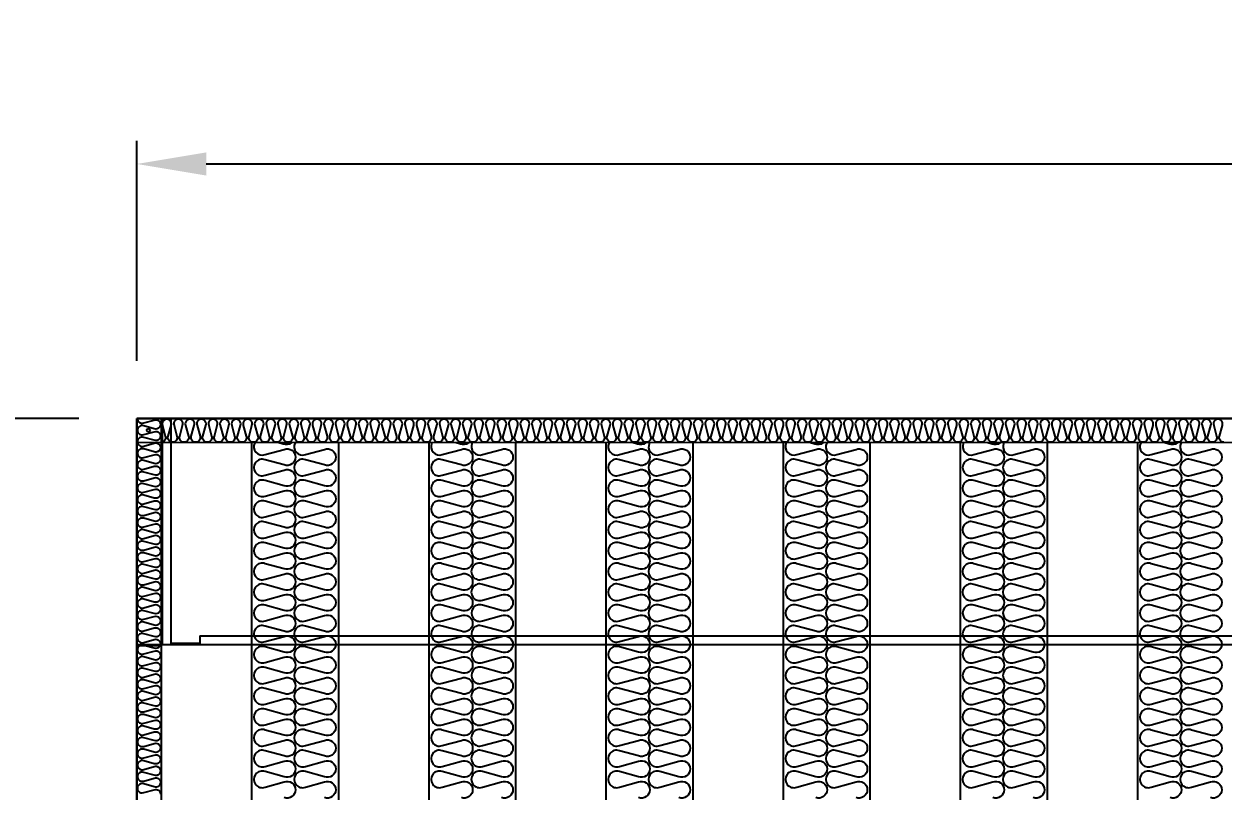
# Model space of a CAD drawing. Header units: millimetres. Extents: x 2197 to 34309, y 1850 to 24558.
# Drawn here: x 5414 to 7484, y 12615 to 13940 of the extents above; entities that cross this region are included whole.
import ezdxf

# ---------------------------------------------------------------- set-up
doc = ezdxf.new("R2010")
doc.units = ezdxf.units.MM
doc.linetypes.add('HIDDEN', pattern=[0.375, 0.25, -0.125])
for name, color, linetype in [('SMS', 220, 'Continuous'), ('냉각탑_dim', 1, 'Continuous'), ('숨은선', 5, 'HIDDEN')]:
    doc.layers.add(name, color=color, linetype=linetype)
doc.styles.add('HY울릉도L', font='')
doc.styles.get('HY울릉도L').set_extended_font_data('HY울릉도L')
doc.dimstyles.new('성지DIM', dxfattribs={"dimtxt": 3.5, "dimasz": 3, "dimexe": 1, "dimexo": 2.5, "dimgap": 2, "dimtad": 1, "dimdec": 0, "dimzin": 3, "dimdsep": 46, "dimtxsty": 'HY울릉도L', "dimblk": 'ARCHTICK', "dimcen": -2, "dimclrd": 256, "dimclre": 256, "dimclrt": 7, "dimadec": 0, "dimazin": 0, "dimtfac": 1, "dimtdec": 0, "dimtofl": 0, "dimtmove": 0, "dimatfit": 3, "dimfxl": 1, "dimtolj": 1, "dimtzin": 0, "dimlwe": -1, "dimarcsym": 0})

# ---------------------------------------------------------------- blocks, each defined once
blk = doc.blocks.new('*D795')
at = {"layer": 'Defpoints', "color": 0, "transparency": 16777216}
for p in [(5608.6, 13257.9), (4963.9, 9657.9), (5608.6, 9657.9)]:
    blk.add_point(p, dxfattribs=at)
at = {"layer": '냉각탑_dim', "transparency": 16777216}
for p, q in [((5508.6, 13257.9), (4923.9, 13257.9)), ((5508.6, 9657.9), (4923.9, 9657.9))]:
    blk.add_line(p, q, dxfattribs=at)
at = {"layer": '냉각탑_dim', "lineweight": -2, "transparency": 16777216}
blk.add_line((4963.9, 13137.9), (4963.9, 9777.9), dxfattribs=at)
at = {"layer": '냉각탑_dim', "transparency": 16777216}
for points in [[(4943.9, 13137.9), (4983.9, 13137.9), (4963.9, 13257.9)], [(4943.9, 9777.9), (4983.9, 9777.9), (4963.9, 9657.9)]]:
    blk.add_solid(points, dxfattribs=at)
at = {"layer": '냉각탑_dim', "color": 7, "transparency": 16777216, "insert": (4813.9, 11457.9), "char_height": 140, "attachment_point": 5, "rotation": 90, "style": 'HY울릉도L'}
blk.add_mtext('\\A1;3600', dxfattribs=at)
blk = doc.blocks.new('*D799')
at = {"layer": 'Defpoints', "color": 0, "transparency": 16777216}
for p in [(3937.5, 13257.9), (5608.6, 13257.9), (5458.6, 8907.9)]:
    blk.add_point(p, dxfattribs=at)
at = {"layer": '냉각탑_dim', "transparency": 16777216}
for p, q in [((5508.6, 13257.9), (3897.5, 13257.9)), ((5358.6, 8907.9), (3897.5, 8907.9))]:
    blk.add_line(p, q, dxfattribs=at)
at = {"layer": '냉각탑_dim', "lineweight": -2, "transparency": 16777216}
blk.add_line((3937.5, 9027.9), (3937.5, 13137.9), dxfattribs=at)
at = {"layer": '냉각탑_dim', "transparency": 16777216}
for points in [[(3917.5, 13137.9), (3957.5, 13137.9), (3937.5, 13257.9)], [(3917.5, 9027.9), (3957.5, 9027.9), (3937.5, 8907.9)]]:
    blk.add_solid(points, dxfattribs=at)
at = {"layer": '냉각탑_dim', "color": 7, "transparency": 16777216, "insert": (3787.5, 11082.9), "char_height": 140, "attachment_point": 5, "rotation": 90, "style": 'HY울릉도L'}
blk.add_mtext('\\A1;4350', dxfattribs=at)
blk = doc.blocks.new('*D800')
at = {"layer": 'Defpoints', "color": 0, "transparency": 16777216}
for p in [(9808.6, 13697.8), (5608.6, 13257.9), (9808.6, 13257.9)]:
    blk.add_point(p, dxfattribs=at)
at = {"layer": '냉각탑_dim', "transparency": 16777216}
for p, q in [((5608.6, 13357.9), (5608.6, 13737.8)), ((9808.6, 13357.9), (9808.6, 13737.8))]:
    blk.add_line(p, q, dxfattribs=at)
at = {"layer": '냉각탑_dim', "lineweight": -2, "transparency": 16777216}
blk.add_line((5728.6, 13697.8), (9688.6, 13697.8), dxfattribs=at)
at = {"layer": '냉각탑_dim', "transparency": 16777216}
for points in [[(5728.6, 13717.8), (5728.6, 13677.8), (5608.6, 13697.8)], [(9688.6, 13717.8), (9688.6, 13677.8), (9808.6, 13697.8)]]:
    blk.add_solid(points, dxfattribs=at)
at = {"layer": '냉각탑_dim', "color": 7, "transparency": 16777216, "insert": (7708.6, 13847.8), "char_height": 140, "attachment_point": 5, "style": 'HY울릉도L'}
blk.add_mtext('\\A1;4200', dxfattribs=at)
blk = doc.blocks.new('3')
for p, q in [((5608.6, 13257.9), (5650.6, 13257.9)), ((5608.6, 13257.9), (5608.6, 12867.9)), ((8363.6, 13257.9), (5608.6, 13257.9)), ((5608.6, 13257.9), (5608.6, 9657.9)), ((5650.6, 13257.9), (5650.6, 12867.9)), ((5652.6, 13257.9), (9808.6, 13257.9)), ((5652.6, 13257.9), (5652.6, 12867.9)), ((5667.6, 13257.9), (5667.6, 12867.9)), ((5608.6, 13217.1), (9808.6, 13215.9)), ((5717.6, 12882.9), (9808.6, 12882.9)), ((5717.6, 12882.9), (5717.6, 12867.9)), ((5608.6, 12867.9), (5650.6, 12867.9)), ((5608.6, 12865.9), (5650.6, 12865.9)), ((5608.6, 12865.9), (5608.6, 10159.9)), ((5650.6, 12865.9), (5650.6, 10159.9)), ((5652.6, 12867.9), (9808.6, 12867.9)), ((5667.6, 12869.9), (5717.6, 12869.9))]:
    blk.add_line(p, q)
at = {"color": 7}
for p, q in [((5608.6, 13257.9), (8363.6, 13257.9)), ((5608.6, 13257.9), (5608.6, 9657.9)), ((5650.6, 13257.9), (5650.6, 9737.9)), ((5806.6, 13215.9), (5806.6, 9737.9)), ((5956.6, 13215.9), (5956.6, 9737.9)), ((6112.6, 13215.9), (6112.6, 9737.9)), ((6262.6, 13215.9), (6262.6, 9737.9)), ((6418.6, 13215.9), (6418.6, 9737.9)), ((6568.6, 13215.9), (6568.6, 9737.9)), ((6724.6, 13215.9), (6724.6, 9737.9)), ((6874.6, 13215.9), (6874.6, 9737.9)), ((7030.6, 13215.9), (7030.6, 9737.9)), ((7180.6, 13215.9), (7180.6, 9737.9)), ((7336.6, 13215.9), (7336.6, 9737.9))]:
    blk.add_line(p, q, dxfattribs=at)
at = {"ltscale": 500, "elevation": 0}
blk.add_lwpolyline([(5608.6, 13257.9), (9808.6, 13257.9), (9808.6, 9657.9), (5608.6, 9657.9)], close=True, dxfattribs=at)
blk.add_circle((5628.6, 13237.9), 3)
at = {"layer": 'SMS', "color": 5, "elevation": 0}
for points in [[(5609.6, 13257.9, 0.001715), (5609.6, 13257.9, 0.524856), (5620.4, 13250.4), (5638.7, 13255.4, -1.449198), (5638.7, 13240.5), (5620.4, 13245.4, 0.524856), (5609.6, 13237.9, 0.524856), (5620.4, 13230.5), (5638.7, 13235.4, -1.449198), (5638.7, 13220.5), (5620.4, 13225.4, 0.524856), (5609.6, 13218, 0.524856), (5620.4, 13210.5), (5638.7, 13215.5, -1.449198), (5638.7, 13200.6), (5620.4, 13205.5, 0.524856), (5609.6, 13198, 0.417249), (5617.7, 13190.1)], [(6077.3, 13256.7, 0.446849), (6071.8, 13246.2), (6076.8, 13227.9, -0.524856), (6069.3, 13217.1, -0.524856), (6061.8, 13227.9), (6066.8, 13246.2, 1.449198), (6051.9, 13246.2), (6056.8, 13227.9, -0.524856), (6049.4, 13217.1, -0.524856), (6041.9, 13227.9), (6046.8, 13246.2, 1.449198), (6031.9, 13246.2), (6036.9, 13227.9, -0.524856), (6029.4, 13217.1, -0.524856), (6021.9, 13227.9), (6026.9, 13246.2, 1.449198), (6012, 13246.2), (6016.9, 13227.9, -0.524856), (6009.5, 13217.1, -0.524856), (6002, 13227.9), (6006.9, 13246.2, 1.449198), (5992, 13246.2), (5997, 13227.9, -0.524856), (5989.5, 13217.1, -0.524856), (5982, 13227.9), (5987, 13246.2, 1.449198), (5972.1, 13246.2), (5977, 13227.9, -0.524856), (5969.6, 13217.1, -0.524856), (5962.1, 13227.9), (5967, 13246.2, 1.449198), (5952.1, 13246.2), (5957.1, 13227.9, -0.524856), (5949.6, 13217.1, -0.524856), (5942.1, 13227.9), (5947.1, 13246.2, 1.449198), (5932.2, 13246.2), (5937.1, 13227.9, -0.524856), (5929.7, 13217.1, -0.524856), (5922.2, 13227.9), (5927.1, 13246.2, 1.449198), (5912.2, 13246.2), (5917.2, 13227.9, -0.524856), (5909.7, 13217.1, -0.524856), (5902.2, 13227.9), (5907.2, 13246.2, 1.449198), (5892.3, 13246.2), (5897.2, 13227.9, -0.524856), (5889.8, 13217.1, -0.524856), (5882.3, 13227.9), (5887.2, 13246.2, 1.449198), (5872.3, 13246.2), (5877.3, 13227.9, -0.524856), (5869.8, 13217.1, -0.524856), (5862.3, 13227.9), (5867.3, 13246.2, 1.449198), (5852.4, 13246.2), (5857.3, 13227.9, -0.524856), (5849.9, 13217.1, -0.524856), (5842.4, 13227.9), (5847.3, 13246.2, 1.449198), (5832.4, 13246.2), (5837.4, 13227.9, -0.524856), (5829.9, 13217.1, -0.524856), (5822.4, 13227.9), (5827.4, 13246.2, 1.449198), (5812.5, 13246.2), (5817.4, 13227.9, -0.524856), (5810, 13217.1, -0.524856), (5802.5, 13227.9), (5807.4, 13246.2, 1.449198), (5792.5, 13246.2), (5797.5, 13227.9, -0.524856), (5790, 13217.1, -0.524856), (5782.5, 13227.9), (5787.5, 13246.2, 1.449198), (5772.6, 13246.2), (5777.5, 13227.9, -0.524856), (5770.1, 13217.1, -0.524856), (5762.6, 13227.9), (5767.5, 13246.2, 1.449198), (5752.6, 13246.2), (5757.6, 13227.9, -0.524856), (5750.1, 13217.1, -0.524856), (5742.6, 13227.9), (5747.6, 13246.2, 1.449198), (5732.7, 13246.2), (5737.6, 13227.9, -0.524856), (5730.2, 13217.1, -0.524856), (5722.7, 13227.9), (5727.6, 13246.2, 1.449198), (5712.7, 13246.2), (5717.7, 13227.9, -0.524856), (5710.2, 13217.1, -0.524856), (5702.7, 13227.9), (5707.7, 13246.2, 1.449198), (5692.8, 13246.2), (5697.7, 13227.9, -0.524856), (5690.3, 13217.1, -0.524856), (5682.8, 13227.9), (5687.7, 13246.2, 1.449198), (5672.8, 13246.2), (5677.8, 13227.9, -0.524856), (5670.3, 13217.1, -0.524856), (5662.8, 13227.9), (5667.8, 13246.2, 1.449198), (5652.9, 13246.2), (5657.8, 13227.9, -0.513728), (5650.6, 13217.1, -0.513728)], [(6655.8, 13256.7, 0.446849), (6650.4, 13246.2), (6655.3, 13227.9, -0.524856), (6647.9, 13217.1, -0.524856), (6640.4, 13227.9), (6645.3, 13246.2, 1.449198), (6630.4, 13246.2), (6635.4, 13227.9, -0.524856), (6627.9, 13217.1, -0.524856), (6620.4, 13227.9), (6625.4, 13246.2, 1.449198), (6610.5, 13246.2), (6615.4, 13227.9, -0.524856), (6608, 13217.1, -0.524856), (6600.5, 13227.9), (6605.4, 13246.2, 1.449198), (6590.5, 13246.2), (6595.5, 13227.9, -0.524856), (6588, 13217.1, -0.524856), (6580.5, 13227.9), (6585.5, 13246.2, 1.449198), (6570.6, 13246.2), (6575.5, 13227.9, -0.524856), (6568.1, 13217.1, -0.524856), (6560.6, 13227.9), (6565.5, 13246.2, 1.449198), (6550.6, 13246.2), (6555.6, 13227.9, -0.524856), (6548.1, 13217.1, -0.524856), (6540.6, 13227.9), (6545.6, 13246.2, 1.449198), (6530.7, 13246.2), (6535.6, 13227.9, -0.524856), (6528.2, 13217.1, -0.524856), (6520.7, 13227.9), (6525.6, 13246.2, 1.449198), (6510.7, 13246.2), (6515.7, 13227.9, -0.524856), (6508.2, 13217.1, -0.524856), (6500.7, 13227.9), (6505.7, 13246.2, 1.449198), (6490.8, 13246.2), (6495.7, 13227.9, -0.524856), (6488.3, 13217.1, -0.524856), (6480.8, 13227.9), (6485.7, 13246.2, 1.449198), (6470.8, 13246.2), (6475.8, 13227.9, -0.524856), (6468.3, 13217.1, -0.524856), (6460.8, 13227.9), (6465.8, 13246.2, 1.449198), (6450.9, 13246.2), (6455.8, 13227.9, -0.524856), (6448.4, 13217.1, -0.524856), (6440.9, 13227.9), (6445.8, 13246.2, 1.449198), (6430.9, 13246.2), (6435.9, 13227.9, -0.524856), (6428.4, 13217.1, -0.524856), (6420.9, 13227.9), (6425.9, 13246.2, 1.449198), (6411, 13246.2), (6415.9, 13227.9, -0.524856), (6408.5, 13217.1, -0.524856), (6401, 13227.9), (6405.9, 13246.2, 1.449198), (6391, 13246.2), (6396, 13227.9, -0.524856), (6388.5, 13217.1, -0.524856), (6381, 13227.9), (6386, 13246.2, 1.449198), (6371.1, 13246.2), (6376, 13227.9, -0.524856), (6368.6, 13217.1, -0.524856), (6361.1, 13227.9), (6366, 13246.2, 1.449198), (6351.1, 13246.2), (6356.1, 13227.9, -0.524856), (6348.6, 13217.1, -0.524856), (6341.1, 13227.9), (6346.1, 13246.2, 1.449198), (6331.2, 13246.2), (6336.1, 13227.9, -0.524856), (6328.7, 13217.1, -0.524856), (6321.2, 13227.9), (6326.1, 13246.2, 1.449198), (6311.2, 13246.2), (6316.2, 13227.9, -0.524856), (6308.7, 13217.1, -0.524856), (6301.2, 13227.9), (6306.2, 13246.2, 1.449198), (6291.3, 13246.2), (6296.2, 13227.9, -0.524856), (6288.8, 13217.1, -0.524856), (6281.3, 13227.9), (6286.2, 13246.2, 1.449198), (6271.3, 13246.2), (6276.3, 13227.9, -0.524856), (6268.8, 13217.1, -0.524856), (6261.3, 13227.9), (6266.3, 13246.2, 1.449198), (6251.4, 13246.2), (6256.3, 13227.9, -0.524856), (6248.9, 13217.1, -0.524856), (6241.4, 13227.9), (6246.3, 13246.2, 1.449198), (6231.4, 13246.2), (6236.4, 13227.9, -0.524856), (6228.9, 13217.1, -0.524856), (6221.4, 13227.9), (6226.4, 13246.2, 1.449198), (6211.5, 13246.2), (6216.4, 13227.9, -0.524856), (6209, 13217.1, -0.524856), (6201.5, 13227.9), (6206.4, 13246.2, 1.449198), (6191.5, 13246.2), (6196.5, 13227.9, -0.524856), (6189, 13217.1, -0.524856), (6181.5, 13227.9), (6186.5, 13246.2, 1.449198), (6171.6, 13246.2), (6176.5, 13227.9, -0.524856), (6169.1, 13217.1, -0.524856), (6161.6, 13227.9), (6166.5, 13246.2, 1.449198), (6151.6, 13246.2), (6156.6, 13227.9, -0.524856), (6149.1, 13217.1, -0.524856), (6141.6, 13227.9), (6146.6, 13246.2, 1.449198), (6131.7, 13246.2), (6136.6, 13227.9, -0.524856), (6129.2, 13217.1, -0.524856), (6121.7, 13227.9), (6126.6, 13246.2, 1.449198), (6111.7, 13246.2), (6116.7, 13227.9, -0.524856), (6109.2, 13217.1, -0.524856), (6101.7, 13227.9), (6106.7, 13246.2, 1.449198), (6091.8, 13246.2), (6096.7, 13227.9, -0.524856), (6089.3, 13217.1, -0.524856), (6081.8, 13227.9), (6086.7, 13246.2, 1.449198), (6071.8, 13246.2), (6076.8, 13227.9, -0.524856), (6069.3, 13217.1, -0.417249), (6061.3, 13225.1)], [(7234.4, 13256.7, 0.446849), (7228.9, 13246.2), (7233.9, 13227.9, -0.524856), (7226.4, 13217.1, -0.524856), (7218.9, 13227.9), (7223.9, 13246.2, 1.449198), (7209, 13246.2), (7213.9, 13227.9, -0.524856), (7206.5, 13217.1, -0.524856), (7199, 13227.9), (7203.9, 13246.2, 1.449198), (7189, 13246.2), (7194, 13227.9, -0.524856), (7186.5, 13217.1, -0.524856), (7179, 13227.9), (7184, 13246.2, 1.449198), (7169.1, 13246.2), (7174, 13227.9, -0.524856), (7166.6, 13217.1, -0.524856), (7159.1, 13227.9), (7164, 13246.2, 1.449198), (7149.1, 13246.2), (7154.1, 13227.9, -0.524856), (7146.6, 13217.1, -0.524856), (7139.1, 13227.9), (7144.1, 13246.2, 1.449198), (7129.2, 13246.2), (7134.1, 13227.9, -0.524856), (7126.7, 13217.1, -0.524856), (7119.2, 13227.9), (7124.1, 13246.2, 1.449198), (7109.2, 13246.2), (7114.2, 13227.9, -0.524856), (7106.7, 13217.1, -0.524856), (7099.2, 13227.9), (7104.2, 13246.2, 1.449198), (7089.3, 13246.2), (7094.2, 13227.9, -0.524856), (7086.8, 13217.1, -0.524856), (7079.3, 13227.9), (7084.2, 13246.2, 1.449198), (7069.3, 13246.2), (7074.3, 13227.9, -0.524856), (7066.8, 13217.1, -0.524856), (7059.3, 13227.9), (7064.3, 13246.2, 1.449198), (7049.4, 13246.2), (7054.3, 13227.9, -0.524856), (7046.9, 13217.1, -0.524856), (7039.4, 13227.9), (7044.3, 13246.2, 1.449198), (7029.4, 13246.2), (7034.4, 13227.9, -0.524856), (7026.9, 13217.1, -0.524856), (7019.4, 13227.9), (7024.4, 13246.2, 1.449198), (7009.5, 13246.2), (7014.4, 13227.9, -0.524856), (7007, 13217.1, -0.524856), (6999.5, 13227.9), (7004.4, 13246.2, 1.449198), (6989.5, 13246.2), (6994.5, 13227.9, -0.524856), (6987, 13217.1, -0.524856), (6979.5, 13227.9), (6984.5, 13246.2, 1.449198), (6969.6, 13246.2), (6974.5, 13227.9, -0.524856), (6967.1, 13217.1, -0.524856), (6959.6, 13227.9), (6964.5, 13246.2, 1.449198), (6949.6, 13246.2), (6954.6, 13227.9, -0.524856), (6947.1, 13217.1, -0.524856), (6939.6, 13227.9), (6944.6, 13246.2, 1.449198), (6929.7, 13246.2), (6934.6, 13227.9, -0.524856), (6927.2, 13217.1, -0.524856), (6919.7, 13227.9), (6924.6, 13246.2, 1.449198), (6909.7, 13246.2), (6914.7, 13227.9, -0.524856), (6907.2, 13217.1, -0.524856), (6899.7, 13227.9), (6904.7, 13246.2, 1.449198), (6889.8, 13246.2), (6894.7, 13227.9, -0.524856), (6887.3, 13217.1, -0.524856), (6879.8, 13227.9), (6884.7, 13246.2, 1.449198), (6869.8, 13246.2), (6874.8, 13227.9, -0.524856), (6867.3, 13217.1, -0.524856), (6859.8, 13227.9), (6864.8, 13246.2, 1.449198), (6849.9, 13246.2), (6854.8, 13227.9, -0.524856), (6847.4, 13217.1, -0.524856), (6839.9, 13227.9), (6844.8, 13246.2, 1.449198), (6829.9, 13246.2), (6834.9, 13227.9, -0.524856), (6827.4, 13217.1, -0.524856), (6819.9, 13227.9), (6824.9, 13246.2, 1.449198), (6810, 13246.2), (6814.9, 13227.9, -0.524856), (6807.5, 13217.1, -0.524856), (6800, 13227.9), (6804.9, 13246.2, 1.449198), (6790, 13246.2), (6795, 13227.9, -0.524856), (6787.5, 13217.1, -0.524856), (6780, 13227.9), (6785, 13246.2, 1.449198), (6770.1, 13246.2), (6775, 13227.9, -0.524856), (6767.6, 13217.1, -0.524856), (6760.1, 13227.9), (6765, 13246.2, 1.449198), (6750.1, 13246.2), (6755.1, 13227.9, -0.524856), (6747.6, 13217.1, -0.524856), (6740.1, 13227.9), (6745.1, 13246.2, 1.449198), (6730.2, 13246.2), (6735.1, 13227.9, -0.524856), (6727.7, 13217.1, -0.524856), (6720.2, 13227.9), (6725.1, 13246.2, 1.449198), (6710.2, 13246.2), (6715.2, 13227.9, -0.524856), (6707.7, 13217.1, -0.524856), (6700.2, 13227.9), (6705.2, 13246.2, 1.449198), (6690.3, 13246.2), (6695.2, 13227.9, -0.524856), (6687.8, 13217.1, -0.524856), (6680.3, 13227.9), (6685.2, 13246.2, 1.449198), (6670.3, 13246.2), (6675.3, 13227.9, -0.524856), (6667.8, 13217.1, -0.524856), (6660.3, 13227.9), (6665.3, 13246.2, 1.449198), (6650.4, 13246.2), (6655.3, 13227.9, -0.524856), (6647.9, 13217.1, -0.417249), (6639.9, 13225.1)], [(7485.8, 13217.1, -0.524856), (7478.3, 13227.9), (7483.2, 13246.2, 1.449198), (7468.3, 13246.2), (7473.3, 13227.9, -0.524856), (7465.8, 13217.1, -0.524856), (7458.3, 13227.9), (7463.3, 13246.2, 1.449198), (7448.4, 13246.2), (7453.3, 13227.9, -0.524856), (7445.9, 13217.1, -0.524856), (7438.4, 13227.9), (7443.3, 13246.2, 1.449198), (7428.4, 13246.2), (7433.4, 13227.9, -0.524856), (7425.9, 13217.1, -0.524856), (7418.4, 13227.9), (7423.4, 13246.2, 1.449198), (7408.5, 13246.2), (7413.4, 13227.9, -0.524856), (7406, 13217.1, -0.524856), (7398.5, 13227.9), (7403.4, 13246.2, 1.449198), (7388.5, 13246.2), (7393.5, 13227.9, -0.524856), (7386, 13217.1, -0.524856), (7378.5, 13227.9), (7383.5, 13246.2, 1.449198), (7368.6, 13246.2), (7373.5, 13227.9, -0.524856), (7366.1, 13217.1, -0.524856), (7358.6, 13227.9), (7363.5, 13246.2, 1.449198), (7348.6, 13246.2), (7353.6, 13227.9, -0.524856), (7346.1, 13217.1, -0.524856), (7338.6, 13227.9), (7343.6, 13246.2, 1.449198), (7328.7, 13246.2), (7333.6, 13227.9, -0.524856), (7326.2, 13217.1, -0.524856), (7318.7, 13227.9), (7323.6, 13246.2, 1.449198), (7308.7, 13246.2), (7313.7, 13227.9, -0.524856), (7306.2, 13217.1, -0.524856), (7298.7, 13227.9), (7303.7, 13246.2, 1.449198), (7288.8, 13246.2), (7293.7, 13227.9, -0.524856), (7286.3, 13217.1, -0.524856), (7278.8, 13227.9), (7283.7, 13246.2, 1.449198), (7268.8, 13246.2), (7273.8, 13227.9, -0.524856), (7266.3, 13217.1, -0.524856), (7258.8, 13227.9), (7263.8, 13246.2, 1.449198), (7248.9, 13246.2), (7253.8, 13227.9, -0.524856), (7246.4, 13217.1, -0.524856), (7238.9, 13227.9), (7243.8, 13246.2, 1.449198), (7228.9, 13246.2), (7233.9, 13227.9, -0.524856), (7226.4, 13217.1, -0.417249), (7218.4, 13225.1)], [(5812.2, 13215.9, 0.686718), (5830.1, 13196), (5863, 13204.9, -0.524856), (5882.5, 13191.4, -0.524856), (5863, 13178), (5830.1, 13186.9, 1.449198), (5830.1, 13160.1), (5863, 13169, -0.524856), (5882.5, 13155.5, -0.524856), (5863, 13142.1), (5830.1, 13151, 1.449198), (5830.1, 13124.1), (5863, 13133, -0.524856), (5882.5, 13119.6, -0.524856), (5863, 13106.2), (5830.1, 13115.1, 1.449198), (5830.1, 13088.2), (5863, 13097.1, -0.524856), (5882.5, 13083.7, -0.524856), (5863, 13070.3), (5830.1, 13079.2, 1.449198), (5830.1, 13052.3), (5863, 13061.2, -0.524856), (5882.5, 13047.8, -0.524856), (5863, 13034.4), (5830.1, 13043.3, 1.449198), (5830.1, 13016.4), (5863, 13025.3, -0.524856), (5882.5, 13011.9, -0.524856), (5863, 12998.5), (5830.1, 13007.4, 1.449198), (5830.1, 12980.5), (5863, 12989.4, -0.524856), (5882.5, 12976, -0.524856), (5863, 12962.5), (5830.1, 12971.5, 1.449198), (5830.1, 12944.6), (5863, 12953.5, -0.524856), (5882.5, 12940.1, -0.524856), (5863, 12926.6), (5830.1, 12935.5, 1.449198), (5830.1, 12908.7), (5863, 12917.6, -0.524856), (5882.5, 12904.2, -0.524856), (5863, 12890.7), (5830.1, 12899.6, 1.449198), (5830.1, 12872.8), (5863, 12881.7, -0.524856), (5882.5, 12868.2, -0.524856), (5863, 12854.8), (5830.1, 12863.7, 1.449198), (5830.1, 12836.9), (5863, 12845.8, -0.524856), (5882.5, 12832.3, -0.524856), (5863, 12818.9), (5830.1, 12827.8, 1.449198), (5830.1, 12801), (5863, 12809.9, -0.524856), (5882.5, 12796.4, -0.524856), (5863, 12783), (5830.1, 12791.9, 1.449198), (5830.1, 12765), (5863, 12773.9, -0.524856), (5882.5, 12760.5, -0.524856), (5863, 12747.1), (5830.1, 12756, 1.449198), (5830.1, 12729.1), (5863, 12738, -0.524856), (5882.5, 12724.6, -0.524856), (5863, 12711.2), (5830.1, 12720.1, 1.449198), (5830.1, 12693.2), (5863, 12702.1, -0.524856), (5882.5, 12688.7, -0.524856), (5863, 12675.3), (5830.1, 12684.2, 1.449198), (5830.1, 12657.3), (5863, 12666.2, -0.524856), (5882.5, 12652.8, -0.524856), (5863, 12639.4), (5830.1, 12648.3, 1.449198), (5830.1, 12621.4), (5863, 12630.3, -0.524856), (5882.5, 12616.9, -0.524856), (5863, 12603.4)], [(5875.3, 13215.9, -0.259641), (5861.5, 13213.9), (5854, 13215.9)], [(5881.9, 13215.9, 0.686718), (5899.7, 13196), (5932.6, 13204.9, -0.524856), (5952.1, 13191.4, -0.524856), (5932.6, 13178), (5899.7, 13186.9, 1.449198), (5899.7, 13160.1), (5932.6, 13169, -0.524856), (5952.1, 13155.5, -0.524856), (5932.6, 13142.1), (5899.7, 13151, 1.449198), (5899.7, 13124.1), (5932.6, 13133, -0.524856), (5952.1, 13119.6, -0.524856), (5932.6, 13106.2), (5899.7, 13115.1, 1.449198), (5899.7, 13088.2), (5932.6, 13097.1, -0.524856), (5952.1, 13083.7, -0.524856), (5932.6, 13070.3), (5899.7, 13079.2, 1.449198), (5899.7, 13052.3), (5932.6, 13061.2, -0.524856), (5952.1, 13047.8, -0.524856), (5932.6, 13034.4), (5899.7, 13043.3, 1.449198), (5899.7, 13016.4), (5932.6, 13025.3, -0.524856), (5952.1, 13011.9, -0.524856), (5932.6, 12998.5), (5899.7, 13007.4, 1.449198), (5899.7, 12980.5), (5932.6, 12989.4, -0.524856), (5952.1, 12976, -0.524856), (5932.6, 12962.5), (5899.7, 12971.5, 1.449198), (5899.7, 12944.6), (5932.6, 12953.5, -0.524856), (5952.1, 12940.1, -0.524856), (5932.6, 12926.6), (5899.7, 12935.5, 1.449198), (5899.7, 12908.7), (5932.6, 12917.6, -0.524856), (5952.1, 12904.2, -0.524856), (5932.6, 12890.7), (5899.7, 12899.6, 1.449198), (5899.7, 12872.8), (5932.6, 12881.7, -0.524856), (5952.1, 12868.2, -0.524856), (5932.6, 12854.8), (5899.7, 12863.7, 1.449198), (5899.7, 12836.9), (5932.6, 12845.8, -0.524856), (5952.1, 12832.3, -0.524856), (5932.6, 12818.9), (5899.7, 12827.8, 1.449198), (5899.7, 12801), (5932.6, 12809.9, -0.524856), (5952.1, 12796.4, -0.524856), (5932.6, 12783), (5899.7, 12791.9, 1.449198), (5899.7, 12765), (5932.6, 12773.9, -0.524856), (5952.1, 12760.5, -0.524856), (5932.6, 12747.1), (5899.7, 12756, 1.449198), (5899.7, 12729.1), (5932.6, 12738, -0.524856), (5952.1, 12724.6, -0.524856), (5932.6, 12711.2), (5899.7, 12720.1, 1.449198), (5899.7, 12693.2), (5932.6, 12702.1, -0.524856), (5952.1, 12688.7, -0.524856), (5932.6, 12675.3), (5899.7, 12684.2, 1.449198), (5899.7, 12657.3), (5932.6, 12666.2, -0.524856), (5952.1, 12652.8, -0.524856), (5932.6, 12639.4), (5899.7, 12648.3, 1.449198), (5899.7, 12621.4), (5932.6, 12630.3, -0.524856), (5952.1, 12616.9, -0.524856), (5932.6, 12603.4)], [(6118.2, 13215.9, 0.686718), (6136.1, 13196), (6169, 13204.9, -0.524856), (6188.5, 13191.4, -0.524856), (6169, 13178), (6136.1, 13186.9, 1.449198), (6136.1, 13160.1), (6169, 13169, -0.524856), (6188.5, 13155.5, -0.524856), (6169, 13142.1), (6136.1, 13151, 1.449198), (6136.1, 13124.1), (6169, 13133, -0.524856), (6188.5, 13119.6, -0.524856), (6169, 13106.2), (6136.1, 13115.1, 1.449198), (6136.1, 13088.2), (6169, 13097.1, -0.524856), (6188.5, 13083.7, -0.524856), (6169, 13070.3), (6136.1, 13079.2, 1.449198), (6136.1, 13052.3), (6169, 13061.2, -0.524856), (6188.5, 13047.8, -0.524856), (6169, 13034.4), (6136.1, 13043.3, 1.449198), (6136.1, 13016.4), (6169, 13025.3, -0.524856), (6188.5, 13011.9, -0.524856), (6169, 12998.5), (6136.1, 13007.4, 1.449198), (6136.1, 12980.5), (6169, 12989.4, -0.524856), (6188.5, 12976, -0.524856), (6169, 12962.5), (6136.1, 12971.5, 1.449198), (6136.1, 12944.6), (6169, 12953.5, -0.524856), (6188.5, 12940.1, -0.524856), (6169, 12926.6), (6136.1, 12935.5, 1.449198), (6136.1, 12908.7), (6169, 12917.6, -0.524856), (6188.5, 12904.2, -0.524856), (6169, 12890.7), (6136.1, 12899.6, 1.449198), (6136.1, 12872.8), (6169, 12881.7, -0.524856), (6188.5, 12868.2, -0.524856), (6169, 12854.8), (6136.1, 12863.7, 1.449198), (6136.1, 12836.9), (6169, 12845.8, -0.524856), (6188.5, 12832.3, -0.524856), (6169, 12818.9), (6136.1, 12827.8, 1.449198), (6136.1, 12801), (6169, 12809.9, -0.524856), (6188.5, 12796.4, -0.524856), (6169, 12783), (6136.1, 12791.9, 1.449198), (6136.1, 12765), (6169, 12773.9, -0.524856), (6188.5, 12760.5, -0.524856), (6169, 12747.1), (6136.1, 12756, 1.449198), (6136.1, 12729.1), (6169, 12738, -0.524856), (6188.5, 12724.6, -0.524856), (6169, 12711.2), (6136.1, 12720.1, 1.449198), (6136.1, 12693.2), (6169, 12702.1, -0.524856), (6188.5, 12688.7, -0.524856), (6169, 12675.3), (6136.1, 12684.2, 1.449198), (6136.1, 12657.3), (6169, 12666.2, -0.524856), (6188.5, 12652.8, -0.524856), (6169, 12639.4), (6136.1, 12648.3, 1.449198), (6136.1, 12621.4), (6169, 12630.3, -0.524856), (6188.5, 12616.9, -0.524856), (6169, 12603.4)], [(6181.3, 13215.9, -0.259641), (6167.5, 13213.9), (6160, 13215.9)], [(6187.9, 13215.9, 0.686718), (6205.7, 13196), (6238.6, 13204.9, -0.524856), (6258.1, 13191.4, -0.524856), (6238.6, 13178), (6205.7, 13186.9, 1.449198), (6205.7, 13160.1), (6238.6, 13169, -0.524856), (6258.1, 13155.5, -0.524856), (6238.6, 13142.1), (6205.7, 13151, 1.449198), (6205.7, 13124.1), (6238.6, 13133, -0.524856), (6258.1, 13119.6, -0.524856), (6238.6, 13106.2), (6205.7, 13115.1, 1.449198), (6205.7, 13088.2), (6238.6, 13097.1, -0.524856), (6258.1, 13083.7, -0.524856), (6238.6, 13070.3), (6205.7, 13079.2, 1.449198), (6205.7, 13052.3), (6238.6, 13061.2, -0.524856), (6258.1, 13047.8, -0.524856), (6238.6, 13034.4), (6205.7, 13043.3, 1.449198), (6205.7, 13016.4), (6238.6, 13025.3, -0.524856), (6258.1, 13011.9, -0.524856), (6238.6, 12998.5), (6205.7, 13007.4, 1.449198), (6205.7, 12980.5), (6238.6, 12989.4, -0.524856), (6258.1, 12976, -0.524856), (6238.6, 12962.5), (6205.7, 12971.5, 1.449198), (6205.7, 12944.6), (6238.6, 12953.5, -0.524856), (6258.1, 12940.1, -0.524856), (6238.6, 12926.6), (6205.7, 12935.5, 1.449198), (6205.7, 12908.7), (6238.6, 12917.6, -0.524856), (6258.1, 12904.2, -0.524856), (6238.6, 12890.7), (6205.7, 12899.6, 1.449198), (6205.7, 12872.8), (6238.6, 12881.7, -0.524856), (6258.1, 12868.2, -0.524856), (6238.6, 12854.8), (6205.7, 12863.7, 1.449198), (6205.7, 12836.9), (6238.6, 12845.8, -0.524856), (6258.1, 12832.3, -0.524856), (6238.6, 12818.9), (6205.7, 12827.8, 1.449198), (6205.7, 12801), (6238.6, 12809.9, -0.524856), (6258.1, 12796.4, -0.524856), (6238.6, 12783), (6205.7, 12791.9, 1.449198), (6205.7, 12765), (6238.6, 12773.9, -0.524856), (6258.1, 12760.5, -0.524856), (6238.6, 12747.1), (6205.7, 12756, 1.449198), (6205.7, 12729.1), (6238.6, 12738, -0.524856), (6258.1, 12724.6, -0.524856), (6238.6, 12711.2), (6205.7, 12720.1, 1.449198), (6205.7, 12693.2), (6238.6, 12702.1, -0.524856), (6258.1, 12688.7, -0.524856), (6238.6, 12675.3), (6205.7, 12684.2, 1.449198), (6205.7, 12657.3), (6238.6, 12666.2, -0.524856), (6258.1, 12652.8, -0.524856), (6238.6, 12639.4), (6205.7, 12648.3, 1.449198), (6205.7, 12621.4), (6238.6, 12630.3, -0.524856), (6258.1, 12616.9, -0.524856), (6238.6, 12603.4)], [(6424.2, 13215.9, 0.686718), (6442.1, 13196), (6475, 13204.9, -0.524856), (6494.5, 13191.4, -0.524856), (6475, 13178), (6442.1, 13186.9, 1.449198), (6442.1, 13160.1), (6475, 13169, -0.524856), (6494.5, 13155.5, -0.524856), (6475, 13142.1), (6442.1, 13151, 1.449198), (6442.1, 13124.1), (6475, 13133, -0.524856), (6494.5, 13119.6, -0.524856), (6475, 13106.2), (6442.1, 13115.1, 1.449198), (6442.1, 13088.2), (6475, 13097.1, -0.524856), (6494.5, 13083.7, -0.524856), (6475, 13070.3), (6442.1, 13079.2, 1.449198), (6442.1, 13052.3), (6475, 13061.2, -0.524856), (6494.5, 13047.8, -0.524856), (6475, 13034.4), (6442.1, 13043.3, 1.449198), (6442.1, 13016.4), (6475, 13025.3, -0.524856), (6494.5, 13011.9, -0.524856), (6475, 12998.5), (6442.1, 13007.4, 1.449198), (6442.1, 12980.5), (6475, 12989.4, -0.524856), (6494.5, 12976, -0.524856), (6475, 12962.5), (6442.1, 12971.5, 1.449198), (6442.1, 12944.6), (6475, 12953.5, -0.524856), (6494.5, 12940.1, -0.524856), (6475, 12926.6), (6442.1, 12935.5, 1.449198), (6442.1, 12908.7), (6475, 12917.6, -0.524856), (6494.5, 12904.2, -0.524856), (6475, 12890.7), (6442.1, 12899.6, 1.449198), (6442.1, 12872.8), (6475, 12881.7, -0.524856), (6494.5, 12868.2, -0.524856), (6475, 12854.8), (6442.1, 12863.7, 1.449198), (6442.1, 12836.9), (6475, 12845.8, -0.524856), (6494.5, 12832.3, -0.524856), (6475, 12818.9), (6442.1, 12827.8, 1.449198), (6442.1, 12801), (6475, 12809.9, -0.524856), (6494.5, 12796.4, -0.524856), (6475, 12783), (6442.1, 12791.9, 1.449198), (6442.1, 12765), (6475, 12773.9, -0.524856), (6494.5, 12760.5, -0.524856), (6475, 12747.1), (6442.1, 12756, 1.449198), (6442.1, 12729.1), (6475, 12738, -0.524856), (6494.5, 12724.6, -0.524856), (6475, 12711.2), (6442.1, 12720.1, 1.449198), (6442.1, 12693.2), (6475, 12702.1, -0.524856), (6494.5, 12688.7, -0.524856), (6475, 12675.3), (6442.1, 12684.2, 1.449198), (6442.1, 12657.3), (6475, 12666.2, -0.524856), (6494.5, 12652.8, -0.524856), (6475, 12639.4), (6442.1, 12648.3, 1.449198), (6442.1, 12621.4), (6475, 12630.3, -0.524856), (6494.5, 12616.9, -0.524856), (6475, 12603.4)], [(6487.3, 13215.9, -0.259641), (6473.5, 13213.9), (6466, 13215.9)], [(6493.9, 13215.9, 0.686718), (6511.7, 13196), (6544.6, 13204.9, -0.524856), (6564.1, 13191.4, -0.524856), (6544.6, 13178), (6511.7, 13186.9, 1.449198), (6511.7, 13160.1), (6544.6, 13169, -0.524856), (6564.1, 13155.5, -0.524856), (6544.6, 13142.1), (6511.7, 13151, 1.449198), (6511.7, 13124.1), (6544.6, 13133, -0.524856), (6564.1, 13119.6, -0.524856), (6544.6, 13106.2), (6511.7, 13115.1, 1.449198), (6511.7, 13088.2), (6544.6, 13097.1, -0.524856), (6564.1, 13083.7, -0.524856), (6544.6, 13070.3), (6511.7, 13079.2, 1.449198), (6511.7, 13052.3), (6544.6, 13061.2, -0.524856), (6564.1, 13047.8, -0.524856), (6544.6, 13034.4), (6511.7, 13043.3, 1.449198), (6511.7, 13016.4), (6544.6, 13025.3, -0.524856), (6564.1, 13011.9, -0.524856), (6544.6, 12998.5), (6511.7, 13007.4, 1.449198), (6511.7, 12980.5), (6544.6, 12989.4, -0.524856), (6564.1, 12976, -0.524856), (6544.6, 12962.5), (6511.7, 12971.5, 1.449198), (6511.7, 12944.6), (6544.6, 12953.5, -0.524856), (6564.1, 12940.1, -0.524856), (6544.6, 12926.6), (6511.7, 12935.5, 1.449198), (6511.7, 12908.7), (6544.6, 12917.6, -0.524856), (6564.1, 12904.2, -0.524856), (6544.6, 12890.7), (6511.7, 12899.6, 1.449198), (6511.7, 12872.8), (6544.6, 12881.7, -0.524856), (6564.1, 12868.2, -0.524856), (6544.6, 12854.8), (6511.7, 12863.7, 1.449198), (6511.7, 12836.9), (6544.6, 12845.8, -0.524856), (6564.1, 12832.3, -0.524856), (6544.6, 12818.9), (6511.7, 12827.8, 1.449198), (6511.7, 12801), (6544.6, 12809.9, -0.524856), (6564.1, 12796.4, -0.524856), (6544.6, 12783), (6511.7, 12791.9, 1.449198), (6511.7, 12765), (6544.6, 12773.9, -0.524856), (6564.1, 12760.5, -0.524856), (6544.6, 12747.1), (6511.7, 12756, 1.449198), (6511.7, 12729.1), (6544.6, 12738, -0.524856), (6564.1, 12724.6, -0.524856), (6544.6, 12711.2), (6511.7, 12720.1, 1.449198), (6511.7, 12693.2), (6544.6, 12702.1, -0.524856), (6564.1, 12688.7, -0.524856), (6544.6, 12675.3), (6511.7, 12684.2, 1.449198), (6511.7, 12657.3), (6544.6, 12666.2, -0.524856), (6564.1, 12652.8, -0.524856), (6544.6, 12639.4), (6511.7, 12648.3, 1.449198), (6511.7, 12621.4), (6544.6, 12630.3, -0.524856), (6564.1, 12616.9, -0.524856), (6544.6, 12603.4)], [(6730.2, 13215.9, 0.686718), (6748.1, 13196), (6781, 13204.9, -0.524856), (6800.5, 13191.4, -0.524856), (6781, 13178), (6748.1, 13186.9, 1.449198), (6748.1, 13160.1), (6781, 13169, -0.524856), (6800.5, 13155.5, -0.524856), (6781, 13142.1), (6748.1, 13151, 1.449198), (6748.1, 13124.1), (6781, 13133, -0.524856), (6800.5, 13119.6, -0.524856), (6781, 13106.2), (6748.1, 13115.1, 1.449198), (6748.1, 13088.2), (6781, 13097.1, -0.524856), (6800.5, 13083.7, -0.524856), (6781, 13070.3), (6748.1, 13079.2, 1.449198), (6748.1, 13052.3), (6781, 13061.2, -0.524856), (6800.5, 13047.8, -0.524856), (6781, 13034.4), (6748.1, 13043.3, 1.449198), (6748.1, 13016.4), (6781, 13025.3, -0.524856), (6800.5, 13011.9, -0.524856), (6781, 12998.5), (6748.1, 13007.4, 1.449198), (6748.1, 12980.5), (6781, 12989.4, -0.524856), (6800.5, 12976, -0.524856), (6781, 12962.5), (6748.1, 12971.5, 1.449198), (6748.1, 12944.6), (6781, 12953.5, -0.524856), (6800.5, 12940.1, -0.524856), (6781, 12926.6), (6748.1, 12935.5, 1.449198), (6748.1, 12908.7), (6781, 12917.6, -0.524856), (6800.5, 12904.2, -0.524856), (6781, 12890.7), (6748.1, 12899.6, 1.449198), (6748.1, 12872.8), (6781, 12881.7, -0.524856), (6800.5, 12868.2, -0.524856), (6781, 12854.8), (6748.1, 12863.7, 1.449198), (6748.1, 12836.9), (6781, 12845.8, -0.524856), (6800.5, 12832.3, -0.524856), (6781, 12818.9), (6748.1, 12827.8, 1.449198), (6748.1, 12801), (6781, 12809.9, -0.524856), (6800.5, 12796.4, -0.524856), (6781, 12783), (6748.1, 12791.9, 1.449198), (6748.1, 12765), (6781, 12773.9, -0.524856), (6800.5, 12760.5, -0.524856), (6781, 12747.1), (6748.1, 12756, 1.449198), (6748.1, 12729.1), (6781, 12738, -0.524856), (6800.5, 12724.6, -0.524856), (6781, 12711.2), (6748.1, 12720.1, 1.449198), (6748.1, 12693.2), (6781, 12702.1, -0.524856), (6800.5, 12688.7, -0.524856), (6781, 12675.3), (6748.1, 12684.2, 1.449198), (6748.1, 12657.3), (6781, 12666.2, -0.524856), (6800.5, 12652.8, -0.524856), (6781, 12639.4), (6748.1, 12648.3, 1.449198), (6748.1, 12621.4), (6781, 12630.3, -0.524856), (6800.5, 12616.9, -0.524856), (6781, 12603.4)], [(6793.3, 13215.9, -0.259641), (6779.5, 13213.9), (6772, 13215.9)], [(6799.9, 13215.9, 0.686718), (6817.7, 13196), (6850.6, 13204.9, -0.524856), (6870.1, 13191.4, -0.524856), (6850.6, 13178), (6817.7, 13186.9, 1.449198), (6817.7, 13160.1), (6850.6, 13169, -0.524856), (6870.1, 13155.5, -0.524856), (6850.6, 13142.1), (6817.7, 13151, 1.449198), (6817.7, 13124.1), (6850.6, 13133, -0.524856), (6870.1, 13119.6, -0.524856), (6850.6, 13106.2), (6817.7, 13115.1, 1.449198), (6817.7, 13088.2), (6850.6, 13097.1, -0.524856), (6870.1, 13083.7, -0.524856), (6850.6, 13070.3), (6817.7, 13079.2, 1.449198), (6817.7, 13052.3), (6850.6, 13061.2, -0.524856), (6870.1, 13047.8, -0.524856), (6850.6, 13034.4), (6817.7, 13043.3, 1.449198), (6817.7, 13016.4), (6850.6, 13025.3, -0.524856), (6870.1, 13011.9, -0.524856), (6850.6, 12998.5), (6817.7, 13007.4, 1.449198), (6817.7, 12980.5), (6850.6, 12989.4, -0.524856), (6870.1, 12976, -0.524856), (6850.6, 12962.5), (6817.7, 12971.5, 1.449198), (6817.7, 12944.6), (6850.6, 12953.5, -0.524856), (6870.1, 12940.1, -0.524856), (6850.6, 12926.6), (6817.7, 12935.5, 1.449198), (6817.7, 12908.7), (6850.6, 12917.6, -0.524856), (6870.1, 12904.2, -0.524856), (6850.6, 12890.7), (6817.7, 12899.6, 1.449198), (6817.7, 12872.8), (6850.6, 12881.7, -0.524856), (6870.1, 12868.2, -0.524856), (6850.6, 12854.8), (6817.7, 12863.7, 1.449198), (6817.7, 12836.9), (6850.6, 12845.8, -0.524856), (6870.1, 12832.3, -0.524856), (6850.6, 12818.9), (6817.7, 12827.8, 1.449198), (6817.7, 12801), (6850.6, 12809.9, -0.524856), (6870.1, 12796.4, -0.524856), (6850.6, 12783), (6817.7, 12791.9, 1.449198), (6817.7, 12765), (6850.6, 12773.9, -0.524856), (6870.1, 12760.5, -0.524856), (6850.6, 12747.1), (6817.7, 12756, 1.449198), (6817.7, 12729.1), (6850.6, 12738, -0.524856), (6870.1, 12724.6, -0.524856), (6850.6, 12711.2), (6817.7, 12720.1, 1.449198), (6817.7, 12693.2), (6850.6, 12702.1, -0.524856), (6870.1, 12688.7, -0.524856), (6850.6, 12675.3), (6817.7, 12684.2, 1.449198), (6817.7, 12657.3), (6850.6, 12666.2, -0.524856), (6870.1, 12652.8, -0.524856), (6850.6, 12639.4), (6817.7, 12648.3, 1.449198), (6817.7, 12621.4), (6850.6, 12630.3, -0.524856), (6870.1, 12616.9, -0.524856), (6850.6, 12603.4)], [(7036.2, 13215.9, 0.686718), (7054.1, 13196), (7087, 13204.9, -0.524856), (7106.5, 13191.4, -0.524856), (7087, 13178), (7054.1, 13186.9, 1.449198), (7054.1, 13160.1), (7087, 13169, -0.524856), (7106.5, 13155.5, -0.524856), (7087, 13142.1), (7054.1, 13151, 1.449198), (7054.1, 13124.1), (7087, 13133, -0.524856), (7106.5, 13119.6, -0.524856), (7087, 13106.2), (7054.1, 13115.1, 1.449198), (7054.1, 13088.2), (7087, 13097.1, -0.524856), (7106.5, 13083.7, -0.524856), (7087, 13070.3), (7054.1, 13079.2, 1.449198), (7054.1, 13052.3), (7087, 13061.2, -0.524856), (7106.5, 13047.8, -0.524856), (7087, 13034.4), (7054.1, 13043.3, 1.449198), (7054.1, 13016.4), (7087, 13025.3, -0.524856), (7106.5, 13011.9, -0.524856), (7087, 12998.5), (7054.1, 13007.4, 1.449198), (7054.1, 12980.5), (7087, 12989.4, -0.524856), (7106.5, 12976, -0.524856), (7087, 12962.5), (7054.1, 12971.5, 1.449198), (7054.1, 12944.6), (7087, 12953.5, -0.524856), (7106.5, 12940.1, -0.524856), (7087, 12926.6), (7054.1, 12935.5, 1.449198), (7054.1, 12908.7), (7087, 12917.6, -0.524856), (7106.5, 12904.2, -0.524856), (7087, 12890.7), (7054.1, 12899.6, 1.449198), (7054.1, 12872.8), (7087, 12881.7, -0.524856), (7106.5, 12868.2, -0.524856), (7087, 12854.8), (7054.1, 12863.7, 1.449198), (7054.1, 12836.9), (7087, 12845.8, -0.524856), (7106.5, 12832.3, -0.524856), (7087, 12818.9), (7054.1, 12827.8, 1.449198), (7054.1, 12801), (7087, 12809.9, -0.524856), (7106.5, 12796.4, -0.524856), (7087, 12783), (7054.1, 12791.9, 1.449198), (7054.1, 12765), (7087, 12773.9, -0.524856), (7106.5, 12760.5, -0.524856), (7087, 12747.1), (7054.1, 12756, 1.449198), (7054.1, 12729.1), (7087, 12738, -0.524856), (7106.5, 12724.6, -0.524856), (7087, 12711.2), (7054.1, 12720.1, 1.449198), (7054.1, 12693.2), (7087, 12702.1, -0.524856), (7106.5, 12688.7, -0.524856), (7087, 12675.3), (7054.1, 12684.2, 1.449198), (7054.1, 12657.3), (7087, 12666.2, -0.524856), (7106.5, 12652.8, -0.524856), (7087, 12639.4), (7054.1, 12648.3, 1.449198), (7054.1, 12621.4), (7087, 12630.3, -0.524856), (7106.5, 12616.9, -0.524856), (7087, 12603.4)], [(7099.3, 13215.9, -0.259641), (7085.5, 13213.9), (7078, 13215.9)], [(7105.9, 13215.9, 0.686718), (7123.7, 13196), (7156.6, 13204.9, -0.524856), (7176.1, 13191.4, -0.524856), (7156.6, 13178), (7123.7, 13186.9, 1.449198), (7123.7, 13160.1), (7156.6, 13169, -0.524856), (7176.1, 13155.5, -0.524856), (7156.6, 13142.1), (7123.7, 13151, 1.449198), (7123.7, 13124.1), (7156.6, 13133, -0.524856), (7176.1, 13119.6, -0.524856), (7156.6, 13106.2), (7123.7, 13115.1, 1.449198), (7123.7, 13088.2), (7156.6, 13097.1, -0.524856), (7176.1, 13083.7, -0.524856), (7156.6, 13070.3), (7123.7, 13079.2, 1.449198), (7123.7, 13052.3), (7156.6, 13061.2, -0.524856), (7176.1, 13047.8, -0.524856), (7156.6, 13034.4), (7123.7, 13043.3, 1.449198), (7123.7, 13016.4), (7156.6, 13025.3, -0.524856), (7176.1, 13011.9, -0.524856), (7156.6, 12998.5), (7123.7, 13007.4, 1.449198), (7123.7, 12980.5), (7156.6, 12989.4, -0.524856), (7176.1, 12976, -0.524856), (7156.6, 12962.5), (7123.7, 12971.5, 1.449198), (7123.7, 12944.6), (7156.6, 12953.5, -0.524856), (7176.1, 12940.1, -0.524856), (7156.6, 12926.6), (7123.7, 12935.5, 1.449198), (7123.7, 12908.7), (7156.6, 12917.6, -0.524856), (7176.1, 12904.2, -0.524856), (7156.6, 12890.7), (7123.7, 12899.6, 1.449198), (7123.7, 12872.8), (7156.6, 12881.7, -0.524856), (7176.1, 12868.2, -0.524856), (7156.6, 12854.8), (7123.7, 12863.7, 1.449198), (7123.7, 12836.9), (7156.6, 12845.8, -0.524856), (7176.1, 12832.3, -0.524856), (7156.6, 12818.9), (7123.7, 12827.8, 1.449198), (7123.7, 12801), (7156.6, 12809.9, -0.524856), (7176.1, 12796.4, -0.524856), (7156.6, 12783), (7123.7, 12791.9, 1.449198), (7123.7, 12765), (7156.6, 12773.9, -0.524856), (7176.1, 12760.5, -0.524856), (7156.6, 12747.1), (7123.7, 12756, 1.449198), (7123.7, 12729.1), (7156.6, 12738, -0.524856), (7176.1, 12724.6, -0.524856), (7156.6, 12711.2), (7123.7, 12720.1, 1.449198), (7123.7, 12693.2), (7156.6, 12702.1, -0.524856), (7176.1, 12688.7, -0.524856), (7156.6, 12675.3), (7123.7, 12684.2, 1.449198), (7123.7, 12657.3), (7156.6, 12666.2, -0.524856), (7176.1, 12652.8, -0.524856), (7156.6, 12639.4), (7123.7, 12648.3, 1.449198), (7123.7, 12621.4), (7156.6, 12630.3, -0.524856), (7176.1, 12616.9, -0.524856), (7156.6, 12603.4)], [(7342.2, 13215.9, 0.686718), (7360.1, 13196), (7393, 13204.9, -0.524856), (7412.5, 13191.4, -0.524856), (7393, 13178), (7360.1, 13186.9, 1.449198), (7360.1, 13160.1), (7393, 13169, -0.524856), (7412.5, 13155.5, -0.524856), (7393, 13142.1), (7360.1, 13151, 1.449198), (7360.1, 13124.1), (7393, 13133, -0.524856), (7412.5, 13119.6, -0.524856), (7393, 13106.2), (7360.1, 13115.1, 1.449198), (7360.1, 13088.2), (7393, 13097.1, -0.524856), (7412.5, 13083.7, -0.524856), (7393, 13070.3), (7360.1, 13079.2, 1.449198), (7360.1, 13052.3), (7393, 13061.2, -0.524856), (7412.5, 13047.8, -0.524856), (7393, 13034.4), (7360.1, 13043.3, 1.449198), (7360.1, 13016.4), (7393, 13025.3, -0.524856), (7412.5, 13011.9, -0.524856), (7393, 12998.5), (7360.1, 13007.4, 1.449198), (7360.1, 12980.5), (7393, 12989.4, -0.524856), (7412.5, 12976, -0.524856), (7393, 12962.5), (7360.1, 12971.5, 1.449198), (7360.1, 12944.6), (7393, 12953.5, -0.524856), (7412.5, 12940.1, -0.524856), (7393, 12926.6), (7360.1, 12935.5, 1.449198), (7360.1, 12908.7), (7393, 12917.6, -0.524856), (7412.5, 12904.2, -0.524856), (7393, 12890.7), (7360.1, 12899.6, 1.449198), (7360.1, 12872.8), (7393, 12881.7, -0.524856), (7412.5, 12868.2, -0.524856), (7393, 12854.8), (7360.1, 12863.7, 1.449198), (7360.1, 12836.9), (7393, 12845.8, -0.524856), (7412.5, 12832.3, -0.524856), (7393, 12818.9), (7360.1, 12827.8, 1.449198), (7360.1, 12801), (7393, 12809.9, -0.524856), (7412.5, 12796.4, -0.524856), (7393, 12783), (7360.1, 12791.9, 1.449198), (7360.1, 12765), (7393, 12773.9, -0.524856), (7412.5, 12760.5, -0.524856), (7393, 12747.1), (7360.1, 12756, 1.449198), (7360.1, 12729.1), (7393, 12738, -0.524856), (7412.5, 12724.6, -0.524856), (7393, 12711.2), (7360.1, 12720.1, 1.449198), (7360.1, 12693.2), (7393, 12702.1, -0.524856), (7412.5, 12688.7, -0.524856), (7393, 12675.3), (7360.1, 12684.2, 1.449198), (7360.1, 12657.3), (7393, 12666.2, -0.524856), (7412.5, 12652.8, -0.524856), (7393, 12639.4), (7360.1, 12648.3, 1.449198), (7360.1, 12621.4), (7393, 12630.3, -0.524856), (7412.5, 12616.9, -0.524856), (7393, 12603.4)], [(7405.3, 13215.9, -0.259641), (7391.5, 13213.9), (7384, 13215.9)], [(7411.9, 13215.9, 0.686718), (7429.7, 13196), (7462.6, 13204.9, -0.524856), (7482.1, 13191.4, -0.524856), (7462.6, 13178), (7429.7, 13186.9, 1.449198), (7429.7, 13160.1), (7462.6, 13169, -0.524856), (7482.1, 13155.5, -0.524856), (7462.6, 13142.1), (7429.7, 13151, 1.449198), (7429.7, 13124.1), (7462.6, 13133, -0.524856), (7482.1, 13119.6, -0.524856), (7462.6, 13106.2), (7429.7, 13115.1, 1.449198), (7429.7, 13088.2), (7462.6, 13097.1, -0.524856), (7482.1, 13083.7, -0.524856), (7462.6, 13070.3), (7429.7, 13079.2, 1.449198), (7429.7, 13052.3), (7462.6, 13061.2, -0.524856), (7482.1, 13047.8, -0.524856), (7462.6, 13034.4), (7429.7, 13043.3, 1.449198), (7429.7, 13016.4), (7462.6, 13025.3, -0.524856), (7482.1, 13011.9, -0.524856), (7462.6, 12998.5), (7429.7, 13007.4, 1.449198), (7429.7, 12980.5), (7462.6, 12989.4, -0.524856), (7482.1, 12976, -0.524856), (7462.6, 12962.5), (7429.7, 12971.5, 1.449198), (7429.7, 12944.6), (7462.6, 12953.5, -0.524856), (7482.1, 12940.1, -0.524856), (7462.6, 12926.6), (7429.7, 12935.5, 1.449198), (7429.7, 12908.7), (7462.6, 12917.6, -0.524856), (7482.1, 12904.2, -0.524856), (7462.6, 12890.7), (7429.7, 12899.6, 1.449198), (7429.7, 12872.8), (7462.6, 12881.7, -0.524856), (7482.1, 12868.2, -0.524856), (7462.6, 12854.8), (7429.7, 12863.7, 1.449198), (7429.7, 12836.9), (7462.6, 12845.8, -0.524856), (7482.1, 12832.3, -0.524856), (7462.6, 12818.9), (7429.7, 12827.8, 1.449198), (7429.7, 12801), (7462.6, 12809.9, -0.524856), (7482.1, 12796.4, -0.524856), (7462.6, 12783), (7429.7, 12791.9, 1.449198), (7429.7, 12765), (7462.6, 12773.9, -0.524856), (7482.1, 12760.5, -0.524856), (7462.6, 12747.1), (7429.7, 12756, 1.449198), (7429.7, 12729.1), (7462.6, 12738, -0.524856), (7482.1, 12724.6, -0.524856), (7462.6, 12711.2), (7429.7, 12720.1, 1.449198), (7429.7, 12693.2), (7462.6, 12702.1, -0.524856), (7482.1, 12688.7, -0.524856), (7462.6, 12675.3), (7429.7, 12684.2, 1.449198), (7429.7, 12657.3), (7462.6, 12666.2, -0.524856), (7482.1, 12652.8, -0.524856), (7462.6, 12639.4), (7429.7, 12648.3, 1.449198), (7429.7, 12621.4), (7462.6, 12630.3, -0.524856), (7482.1, 12616.9, -0.524856), (7462.6, 12603.4)], [(5649.4, 13206.6, -0.468181), (5638.7, 13200.6), (5620.4, 13205.5, 0.524856), (5609.6, 13198, 0.524856), (5620.4, 13190.6), (5638.7, 13195.5, -1.449198), (5638.7, 13180.6), (5620.4, 13185.5, 0.524856), (5609.6, 13178.1, 0.524856), (5620.4, 13170.6), (5638.7, 13175.6, -1.449198), (5638.7, 13160.7), (5620.4, 13165.6, 0.524856), (5609.6, 13158.1, 0.524856), (5620.4, 13150.7), (5638.7, 13155.6, -1.449198), (5638.7, 13140.7), (5620.4, 13145.6, 0.524856), (5609.6, 13138.2, 0.524856), (5620.4, 13130.7), (5638.7, 13135.7, -1.449198), (5638.7, 13120.8), (5620.4, 13125.7, 0.524856), (5609.6, 13118.2, 0.524856), (5620.4, 13110.8), (5638.7, 13115.7, -1.449198), (5638.7, 13100.8), (5620.4, 13105.7, 0.524856), (5609.6, 13098.3, 0.524856), (5620.4, 13090.8), (5638.7, 13095.8, -1.449198), (5638.7, 13080.9), (5620.4, 13085.8, 0.524856), (5609.6, 13078.3, 0.524856), (5620.4, 13070.9), (5638.7, 13075.8, -1.449198), (5638.7, 13060.9), (5620.4, 13065.8, 0.524856), (5609.6, 13058.4, 0.524856), (5620.4, 13050.9), (5638.7, 13055.9, -1.449198), (5638.7, 13041), (5620.4, 13045.9, 0.524856), (5609.6, 13038.4, 0.524856), (5620.4, 13031), (5638.7, 13035.9, -1.449198), (5638.7, 13021), (5620.4, 13025.9, 0.524856), (5609.6, 13018.5, 0.524856), (5620.4, 13011), (5638.7, 13016, -1.449198), (5638.7, 13001.1), (5620.4, 13006, 0.524856), (5609.6, 12998.5, 0.524856), (5620.4, 12991.1), (5638.7, 12996, -1.449198), (5638.7, 12981.1), (5620.4, 12986, 0.524856), (5609.6, 12978.6, 0.524856), (5620.4, 12971.1), (5638.7, 12976.1, -1.449198), (5638.7, 12961.2), (5620.4, 12966.1, 0.524856), (5609.6, 12958.6, 0.524856), (5620.4, 12951.2), (5638.7, 12956.1, -1.449198), (5638.7, 12941.2), (5620.4, 12946.1, 0.524856), (5609.6, 12938.7, 0.524856), (5620.4, 12931.2), (5638.7, 12936.2, -1.449198), (5638.7, 12921.3), (5620.4, 12926.2, 0.524856), (5609.6, 12918.7, 0.524856), (5620.4, 12911.3), (5638.7, 12916.2, -1.449198), (5638.7, 12901.3), (5620.4, 12906.2, 0.524856), (5609.6, 12898.8, 0.524856), (5620.4, 12891.3), (5638.7, 12896.3, -1.449198), (5638.7, 12881.4), (5620.4, 12886.3, 0.524856), (5609.6, 12878.8, 0.524856), (5620.4, 12871.4), (5638.7, 12876.3, -1.449198), (5638.7, 12861.4), (5620.4, 12866.3, 0.524856), (5609.6, 12858.9, 0.524856), (5620.4, 12851.4), (5638.7, 12856.4, -1.449198), (5638.7, 12841.5), (5620.4, 12846.4, 0.524856), (5609.6, 12838.9, 0.524856), (5620.4, 12831.5), (5638.7, 12836.4, -1.449198), (5638.7, 12821.5), (5620.4, 12826.4, 0.524856), (5609.6, 12819, 0.524856), (5620.4, 12811.5), (5638.7, 12816.5, -1.449198), (5638.7, 12801.6), (5620.4, 12806.5, 0.524856), (5609.6, 12799, 0.524856), (5620.4, 12791.6), (5638.7, 12796.5, -1.449198), (5638.7, 12781.6), (5620.4, 12786.5, 0.524856), (5609.6, 12779.1, 0.524856), (5620.4, 12771.6), (5638.7, 12776.6, -1.449198), (5638.7, 12761.7), (5620.4, 12766.6, 0.524856), (5609.6, 12759.1, 0.524856), (5620.4, 12751.7), (5638.7, 12756.6, -1.449198), (5638.7, 12741.7), (5620.4, 12746.6, 0.524856), (5609.6, 12739.2, 0.524856), (5620.4, 12731.7), (5638.7, 12736.7, -1.449198), (5638.7, 12721.8), (5620.4, 12726.7, 0.524856), (5609.6, 12719.2, 0.524856), (5620.4, 12711.8), (5638.7, 12716.7, -1.449198), (5638.7, 12701.8), (5620.4, 12706.7, 0.524856), (5609.6, 12699.3, 0.524856), (5620.4, 12691.8), (5638.7, 12696.8, -1.449198), (5638.7, 12681.9), (5620.4, 12686.8, 0.524856), (5609.6, 12679.3, 0.524856), (5620.4, 12671.9), (5638.7, 12676.8, -1.449198), (5638.7, 12661.9), (5620.4, 12666.8, 0.524856), (5609.6, 12659.4, 0.524856), (5620.4, 12651.9), (5638.7, 12656.9, -1.449198), (5638.7, 12642), (5620.4, 12646.9, 0.524856), (5609.6, 12639.4, 0.417249), (5617.7, 12631.5)], [(5609.7, 12657.9, 0.468181), (5620.4, 12651.9), (5638.7, 12656.9, -0.524856), (5649.5, 12649.4, -0.524856), (5638.7, 12642), (5620.4, 12646.9, 1.449198), (5620.4, 12632), (5638.7, 12636.9, -0.524856), (5649.5, 12629.5, -0.524856), (5638.7, 12622), (5620.4, 12626.9, 1.449198), (5620.4, 12612), (5638.7, 12617, -0.524856), (5649.5, 12609.5, -0.524856)]]:
    blk.add_lwpolyline(points, format="xyb", dxfattribs=at)
at = {"layer": '숨은선', "ltscale": 4, "elevation": 0}
blk.add_lwpolyline([(5688.7, 13217.9, -0.005236), (5688.5, 13217.9, -0.005236)], format="xyb", dxfattribs=at)

msp = doc.modelspace()

# ---------------------------------------------------------------- block references
msp.add_blockref('3', (0, 0))

# ---------------------------------------------------------------- dimensions: what is measured, and where the dimension line sits
at = {"layer": '냉각탑_dim'}
dim = msp.add_linear_dim(base=(9808.6, 13697.8), p1=(5608.6, 13257.9), p2=(9808.6, 13257.9), dimstyle='성지DIM', override={"dimscale": 40, "dimsah": 1}, dxfattribs=at)
dim.commit()
dim.dimension.update_dxf_attribs({"geometry": '*D800', "text_midpoint": (7708.6, 13847.8)})
for base, p1, p2, picture, middle in [((3937.5, 13257.9), (5458.6, 8907.9), (5608.6, 13257.9), '*D799', (3787.5, 11082.9)), ((4963.9, 9657.9), (5608.6, 13257.9), (5608.6, 9657.9), '*D795', (4813.9, 11457.9))]:
    dim = msp.add_linear_dim(base=base, p1=p1, p2=p2, angle=90, dimstyle='성지DIM', override={"dimscale": 40, "dimsah": 1}, dxfattribs=at)
    dim.commit()
    dim.dimension.update_dxf_attribs({"geometry": picture, "text_midpoint": middle})

doc.saveas('drawing.dxf')
